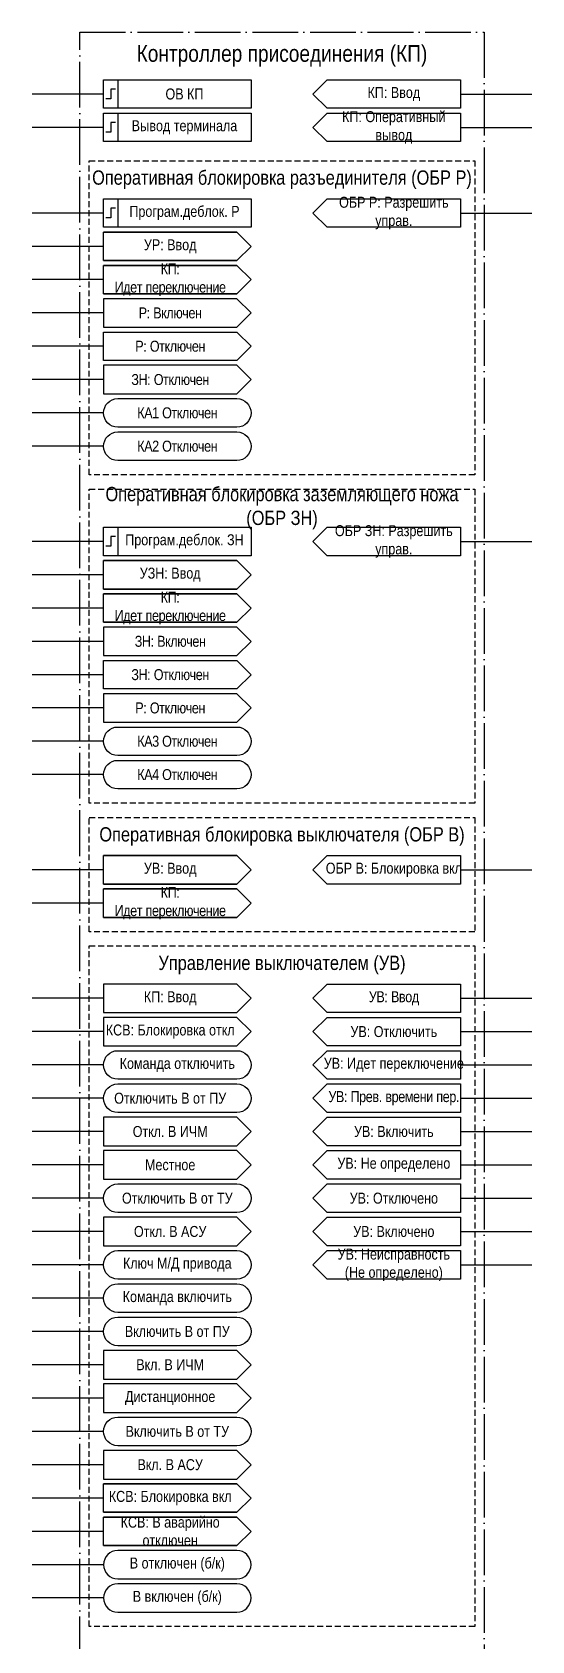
# Model space of a CAD drawing. Header units: millimetres. Extents: x -1332 to 815, y 0 to 663.
# Drawn here: x -885 to -780, y 272 to 610 of the extents above; entities that cross this region are included whole.
import ezdxf

# ---------------------------------------------------------------- set-up
doc = ezdxf.new("R2010")
doc.units = ezdxf.units.MM
doc.linetypes.add('ACAD_ISO04W100', pattern=[30, 24, -3, 0, -3])
doc.linetypes.add('штриховая2', pattern=[0.375, 0.25, -0.125])
doc.layers.add('TEXT', color=7, linetype='Continuous', lineweight=25)
doc.styles.add('2.5_Gost_RD', font='ARIALN.TTF', dxfattribs={"height": 2.5})
doc.styles.add('3.5_Gost_RD', font='ARIALN.TTF', dxfattribs={"height": 3.5})

msp = doc.modelspace()

# ---------------------------------------------------------------- linework, layer by layer
at = {"ltscale": 100}
for p, q in [((-870, 597), (-885, 597)), ((-795, 597), (-780, 597)), ((-870, 590), (-885, 590)), ((-795, 590), (-780, 590)), ((-870, 572), (-885, 572)), ((-795, 572), (-780, 572)), ((-870, 565), (-885, 565)), ((-870, 558), (-885, 558)), ((-870, 551), (-885, 551)), ((-870, 544), (-885, 544)), ((-870, 537), (-885, 537)), ((-870, 530), (-885, 530)), ((-870, 523), (-885, 523)), ((-870, 503), (-885, 503)), ((-795, 503), (-780, 503)), ((-870, 496), (-885, 496)), ((-870, 489), (-885, 489)), ((-870, 482), (-885, 482)), ((-870, 475), (-885, 475)), ((-870, 468), (-885, 468)), ((-870, 461), (-885, 461)), ((-870, 454), (-885, 454)), ((-870, 434), (-885, 434)), ((-795, 434), (-780, 434)), ((-870, 427), (-885, 427)), ((-870, 407), (-885, 407)), ((-795, 407), (-780, 407)), ((-870, 400), (-885, 400)), ((-795, 400), (-780, 400)), ((-870, 393), (-885, 393)), ((-795, 393), (-780, 393)), ((-870, 386), (-885, 386)), ((-795, 386), (-780, 386)), ((-870, 379), (-885, 379)), ((-795, 379), (-780, 379)), ((-870, 372), (-885, 372)), ((-795, 372), (-780, 372)), ((-870, 365), (-885, 365)), ((-795, 365), (-780, 365)), ((-870, 358), (-885, 358)), ((-795, 358), (-780, 358)), ((-870, 351), (-885, 351)), ((-795, 351), (-780, 351)), ((-870, 344), (-885, 344)), ((-870, 337), (-885, 337)), ((-870, 330), (-885, 330)), ((-870, 323), (-885, 323)), ((-870, 316), (-885, 316)), ((-870, 309), (-885, 309)), ((-870, 302), (-885, 302)), ((-870, 295), (-885, 295)), ((-870, 288), (-885, 288)), ((-870, 281), (-885, 281))]:
    msp.add_line(p, q, dxfattribs=at)
at = {"color": 251, "linetype": 'ACAD_ISO04W100', "lineweight": 30, "ltscale": 0.4, "true_color": 0x58595b}
msp.add_lwpolyline([(-875, 610), (-790, 610), (-790, 86), (-875, 86)], close=True, dxfattribs=at)
at = {"ltscale": 100}
for points in [[(-870, 600), (-839, 600), (-839, 594), (-870, 594)], [(-870, 600), (-867, 600), (-867, 594), (-870, 594)], [(-870, 593), (-839, 593), (-839, 587), (-870, 587)], [(-870, 593), (-867, 593), (-867, 587), (-870, 587)], [(-870, 575), (-839, 575), (-839, 569), (-870, 569)], [(-870, 575), (-867, 575), (-867, 569), (-870, 569)], [(-870, 554), (-870, 548), (-842, 548), (-839, 551), (-842, 554)], [(-870, 540), (-870, 534), (-842, 534), (-839, 537), (-842, 540)], [(-870, 506), (-839, 506), (-839, 500), (-870, 500)], [(-870, 506), (-867, 506), (-867, 500), (-870, 500)], [(-870, 485), (-870, 479), (-842, 479), (-839, 482), (-842, 485)], [(-870, 471), (-870, 465), (-842, 465), (-839, 468), (-842, 471)], [(-870, 382), (-870, 376), (-842, 376), (-839, 379), (-842, 382)], [(-870, 375), (-870, 369), (-842, 369), (-839, 372), (-842, 375)], [(-870, 361), (-870, 355), (-842, 355), (-839, 358), (-842, 361)], [(-870, 333), (-870, 327), (-842, 327), (-839, 330), (-842, 333)], [(-870, 326), (-870, 320), (-842, 320), (-839, 323), (-842, 326)], [(-870, 312), (-870, 306), (-842, 306), (-839, 309), (-842, 312)]]:
    msp.add_lwpolyline(points, close=True, dxfattribs=at)
for points in [[(-826, 597), (-823, 600), (-795, 600), (-795, 594), (-823, 594), (-826, 597)], [(-826, 590), (-823, 593), (-795, 593), (-795, 587), (-823, 587), (-826, 590)], [(-826, 572), (-823, 575), (-795, 575), (-795, 569), (-823, 569), (-826, 572)], [(-870, 547), (-842, 547), (-839, 544), (-842, 541), (-870, 541), (-870, 547)], [(-826, 503), (-823, 506), (-795, 506), (-795, 500), (-823, 500), (-826, 503)], [(-870, 478), (-842, 478), (-839, 475), (-842, 472), (-870, 472), (-870, 478)], [(-826, 434), (-823, 437), (-795, 437), (-795, 431), (-823, 431), (-826, 434)], [(-826, 407), (-823, 410), (-795, 410), (-795, 404), (-823, 404), (-826, 407)], [(-795, 397), (-823, 397), (-826, 400), (-823, 403), (-795, 403), (-795, 397), (-823, 397), (-826, 400), (-823, 403), (-795, 403)], [(-795, 390), (-823, 390), (-826, 393), (-823, 396), (-795, 396), (-795, 390), (-823, 390), (-826, 393), (-823, 396), (-795, 396)], [(-795, 383), (-823, 383), (-826, 386), (-823, 389), (-795, 389), (-795, 383), (-823, 383), (-826, 386), (-823, 389), (-795, 389)], [(-795, 376), (-823, 376), (-826, 379), (-823, 382), (-795, 382), (-795, 376), (-823, 376), (-826, 379), (-823, 382), (-795, 382)], [(-795, 369), (-823, 369), (-826, 372), (-823, 375), (-795, 375), (-795, 369), (-823, 369), (-826, 372), (-823, 375), (-795, 375)], [(-795, 362), (-823, 362), (-826, 365), (-823, 368), (-795, 368), (-795, 362), (-823, 362), (-826, 365), (-823, 368), (-795, 368)], [(-795, 355), (-823, 355), (-826, 358), (-823, 361), (-795, 361), (-795, 355), (-823, 355), (-826, 358), (-823, 361), (-795, 361)], [(-795, 348), (-823, 348), (-826, 351), (-823, 354), (-795, 354), (-795, 348), (-823, 348), (-826, 351), (-823, 354), (-795, 354)], [(-870, 299), (-842, 299), (-839, 302), (-842, 305), (-870, 305), (-842, 305), (-839, 302), (-842, 299), (-870, 299), (-870, 305)], [(-870, 292), (-842, 292), (-839, 295), (-842, 298), (-870, 298), (-842, 298), (-839, 295), (-842, 292), (-870, 292), (-870, 298)]]:
    msp.add_lwpolyline(points, dxfattribs=at)
at = {"lineweight": 30, "ltscale": 100}
for points in [[(-867.5, 598), (-868.5, 598), (-868.5, 596), (-869.5, 596)], [(-867.5, 591), (-868.5, 591), (-868.5, 589), (-869.5, 589)], [(-867.5, 573), (-868.5, 573), (-868.5, 571), (-869.5, 571)], [(-867.5, 504), (-868.5, 504), (-868.5, 502), (-869.5, 502)]]:
    msp.add_lwpolyline(points, dxfattribs=at)
at = {"linetype": 'штриховая2', "ltscale": 5}
for points in [[(-873, 583), (-792, 583), (-792, 517), (-873, 517)], [(-873, 514), (-792, 514), (-792, 448), (-873, 448)], [(-873, 445), (-792, 445), (-792, 421), (-873, 421)], [(-873, 418), (-792, 418), (-792, 275), (-873, 275)]]:
    msp.add_lwpolyline(points, close=True, dxfattribs=at)
at = {"ltscale": 100}
for points in [[(-867, 527, -1), (-867, 533), (-842, 533, -1), (-842, 527)], [(-867, 520, -1), (-867, 526), (-842, 526, -1), (-842, 520)], [(-867, 458, -1), (-867, 464), (-842, 464, -1), (-842, 458)], [(-867, 451, -1), (-867, 457), (-842, 457, -1), (-842, 451)], [(-867, 390, -1), (-867, 396), (-842, 396, -1), (-842, 390)], [(-867, 383, -1), (-867, 389), (-842, 389, -1), (-842, 383)], [(-867, 362, -1), (-867, 368), (-842, 368, -1), (-842, 362)], [(-867, 348, -1), (-867, 354), (-842, 354, -1), (-842, 348)], [(-867, 341, -1), (-867, 347), (-842, 347, -1), (-842, 341)], [(-867, 334, -1), (-867, 340), (-842, 340, -1), (-842, 334)], [(-867, 313, -1), (-867, 319), (-842, 319, -1), (-842, 313)], [(-867, 285), (-842, 285, 1), (-842, 291), (-867, 291, 1)], [(-867, 278), (-842, 278, 1), (-842, 284), (-867, 284, 1)]]:
    msp.add_lwpolyline(points, format="xyb", close=True, dxfattribs=at)
at = {"layer": 'TEXT', "ltscale": 100}
for points in [[(-870, 562), (-842, 562), (-839, 565), (-842, 568), (-870, 568), (-842, 568), (-839, 565), (-842, 562), (-870, 562), (-870, 568)], [(-870, 555), (-842, 555), (-839, 558), (-842, 561), (-870, 561), (-842, 561), (-839, 558), (-842, 555), (-870, 555), (-870, 561)], [(-870, 493), (-842, 493), (-839, 496), (-842, 499), (-870, 499), (-842, 499), (-839, 496), (-842, 493), (-870, 493), (-870, 499)], [(-870, 486), (-842, 486), (-839, 489), (-842, 492), (-870, 492), (-842, 492), (-839, 489), (-842, 486), (-870, 486), (-870, 492)], [(-870, 431), (-842, 431), (-839, 434), (-842, 437), (-870, 437), (-842, 437), (-839, 434), (-842, 431), (-870, 431), (-870, 437)], [(-870, 424), (-842, 424), (-839, 427), (-842, 430), (-870, 430), (-842, 430), (-839, 427), (-842, 424), (-870, 424), (-870, 430)]]:
    msp.add_lwpolyline(points, dxfattribs=at)
for points in [[(-870, 410), (-870, 404), (-842, 404), (-839, 407), (-842, 410)], [(-870, 403), (-870, 397), (-842, 397), (-839, 400), (-842, 403)]]:
    msp.add_lwpolyline(points, close=True, dxfattribs=at)

# ---------------------------------------------------------------- texts
at = {"color": 30, "ltscale": 100, "attachment_point": 5, "style": '3.5_Gost_RD'}
for s, insert, char_height, width in [('Контроллер присоединения (КП)', (-832.5, 605), 3.5, 85), ('Оперативная блокировка разъединителя (ОБР Р)', (-832.5, 579), 3, 81), ('Оперативная блокировка заземляющего ножа (ОБР ЗН)', (-832.5, 510), 3, 81), ('Оперативная блокировка выключателя (ОБР В)', (-832.5, 441), 3, 81), ('Управление выключателем (УВ)', (-832.5, 414), 3, 81)]:
    msp.add_mtext(s, dxfattribs=dict(at, insert=insert, char_height=char_height, width=width))
at = {"ltscale": 100, "char_height": 2.3, "attachment_point": 5, "style": '2.5_Gost_RD'}
for s, insert, width in [('КП: Ввод', (-809, 597), 28), ('КП: Оперативный вывод', (-809, 590), 28), ('ОБР Р: Разрешить управ.', (-809, 572), 28), ('ОБР ЗН: Разрешить управ.', (-809, 503), 28), ('ОБР В: Блокировка вкл', (-809, 434), 28), ('{\\T0.95;УВ: Ввод}', (-809, 407), 28), ('УВ: Отключить', (-809, 400), 28), ('Команда отключить', (-854.5, 393), 31), ('УВ: Идет переключение', (-809, 393), 28), ('Отключить В от ПУ', (-856, 386), 28), ('{\\T0.95;УВ: Прев. времени пер.}', (-809, 386), 28), ('Откл. В ИЧМ', (-856, 379), 28), ('УВ: Включить', (-809, 379), 28), ('Местное', (-856, 372), 28), ('УВ: Не определено', (-809, 372), 28), ('Отключить В от ТУ', (-854.5, 365), 31), ('УВ: Отключено', (-809, 365), 28), ('Откл. В АСУ', (-856, 358), 28), ('УВ: Включено', (-809, 358), 28), ('Ключ М/Д привода', (-854.5, 351), 31), ('УВ: Неисправность (Не определено)', (-809, 351), 28), ('Команда включить', (-854.5, 344), 31), ('Включить В от ПУ', (-854.5, 337), 31), ('Вкл. В ИЧМ', (-856, 330), 28), ('Дистанционное', (-856, 323), 28), ('Включить В от ТУ', (-854.5, 316), 31), ('Вкл. В АСУ', (-856, 309), 28)]:
    msp.add_mtext(s, dxfattribs=dict(at, insert=insert, width=width))
at = {"color": 0, "ltscale": 100, "char_height": 2.3, "width": 28, "attachment_point": 5, "style": '2.5_Gost_RD'}
for s, insert in [('{\\C256;ОВ КП}', (-853, 597)), ('{\\C256;Вывод терминала}', (-853, 590)), ('{\\T0.95;\\C256;Р: Включен}', (-856, 551)), ('{\\T0.95;\\C256;Р: Отключен}', (-856, 544)), ('{\\T0.95;\\C256;ЗН: Отключен}', (-856, 537)), ('{\\T0.95;\\C256;ЗН: Включен}', (-856, 482)), ('{\\T0.95;\\C256;ЗН: Отключен}', (-856, 475)), ('{\\T0.95;\\C256;Р: Отключен}', (-856, 468))]:
    msp.add_mtext(s, dxfattribs=dict(at, insert=insert))
at = {"layer": 'TEXT', "color": 0, "ltscale": 100, "char_height": 2.3, "width": 28, "attachment_point": 5, "style": '2.5_Gost_RD'}
for s, insert in [('{\\C256;Програм.деблок. Р}', (-853, 572)), ('{\\C256;Програм.деблок. ЗН}', (-853, 503)), ('{\\C256;КСВ: В аварийно отключен}', (-856, 295))]:
    msp.add_mtext(s, dxfattribs=dict(at, insert=insert))
at = {"layer": 'TEXT', "ltscale": 100, "char_height": 2.3, "attachment_point": 5, "style": '2.5_Gost_RD'}
for s, insert, width in [('УР: Ввод', (-856, 565), 28), ('{\\T0.95;КП: \\PИдет переключение}', (-856, 558), 28), ('{\\T0.95;КА1 Отключен}', (-854.5, 530), 31), ('{\\T0.95;КА2 Отключен}', (-854.5, 523), 31), ('УЗН: Ввод', (-856, 496), 28), ('{\\T0.95;КП: \\PИдет переключение}', (-856, 489), 28), ('{\\T0.95;КА3 Отключен}', (-854.5, 461), 31), ('{\\T0.95;КА4 Отключен}', (-854.5, 454), 31), ('УВ: Ввод', (-856, 434), 28), ('{\\T0.95;КП: \\PИдет переключение}', (-856, 427), 28), ('КП: Ввод', (-856, 407), 28), ('КСВ: Блокировка откл', (-856, 400), 28), ('КСВ: Блокировка вкл', (-856, 302), 28), ('В отключен (б/к)', (-854.5, 288), 31), ('В включен (б/к)', (-854.5, 281), 31)]:
    msp.add_mtext(s, dxfattribs=dict(at, insert=insert, width=width))

doc.saveas('drawing.dxf')
